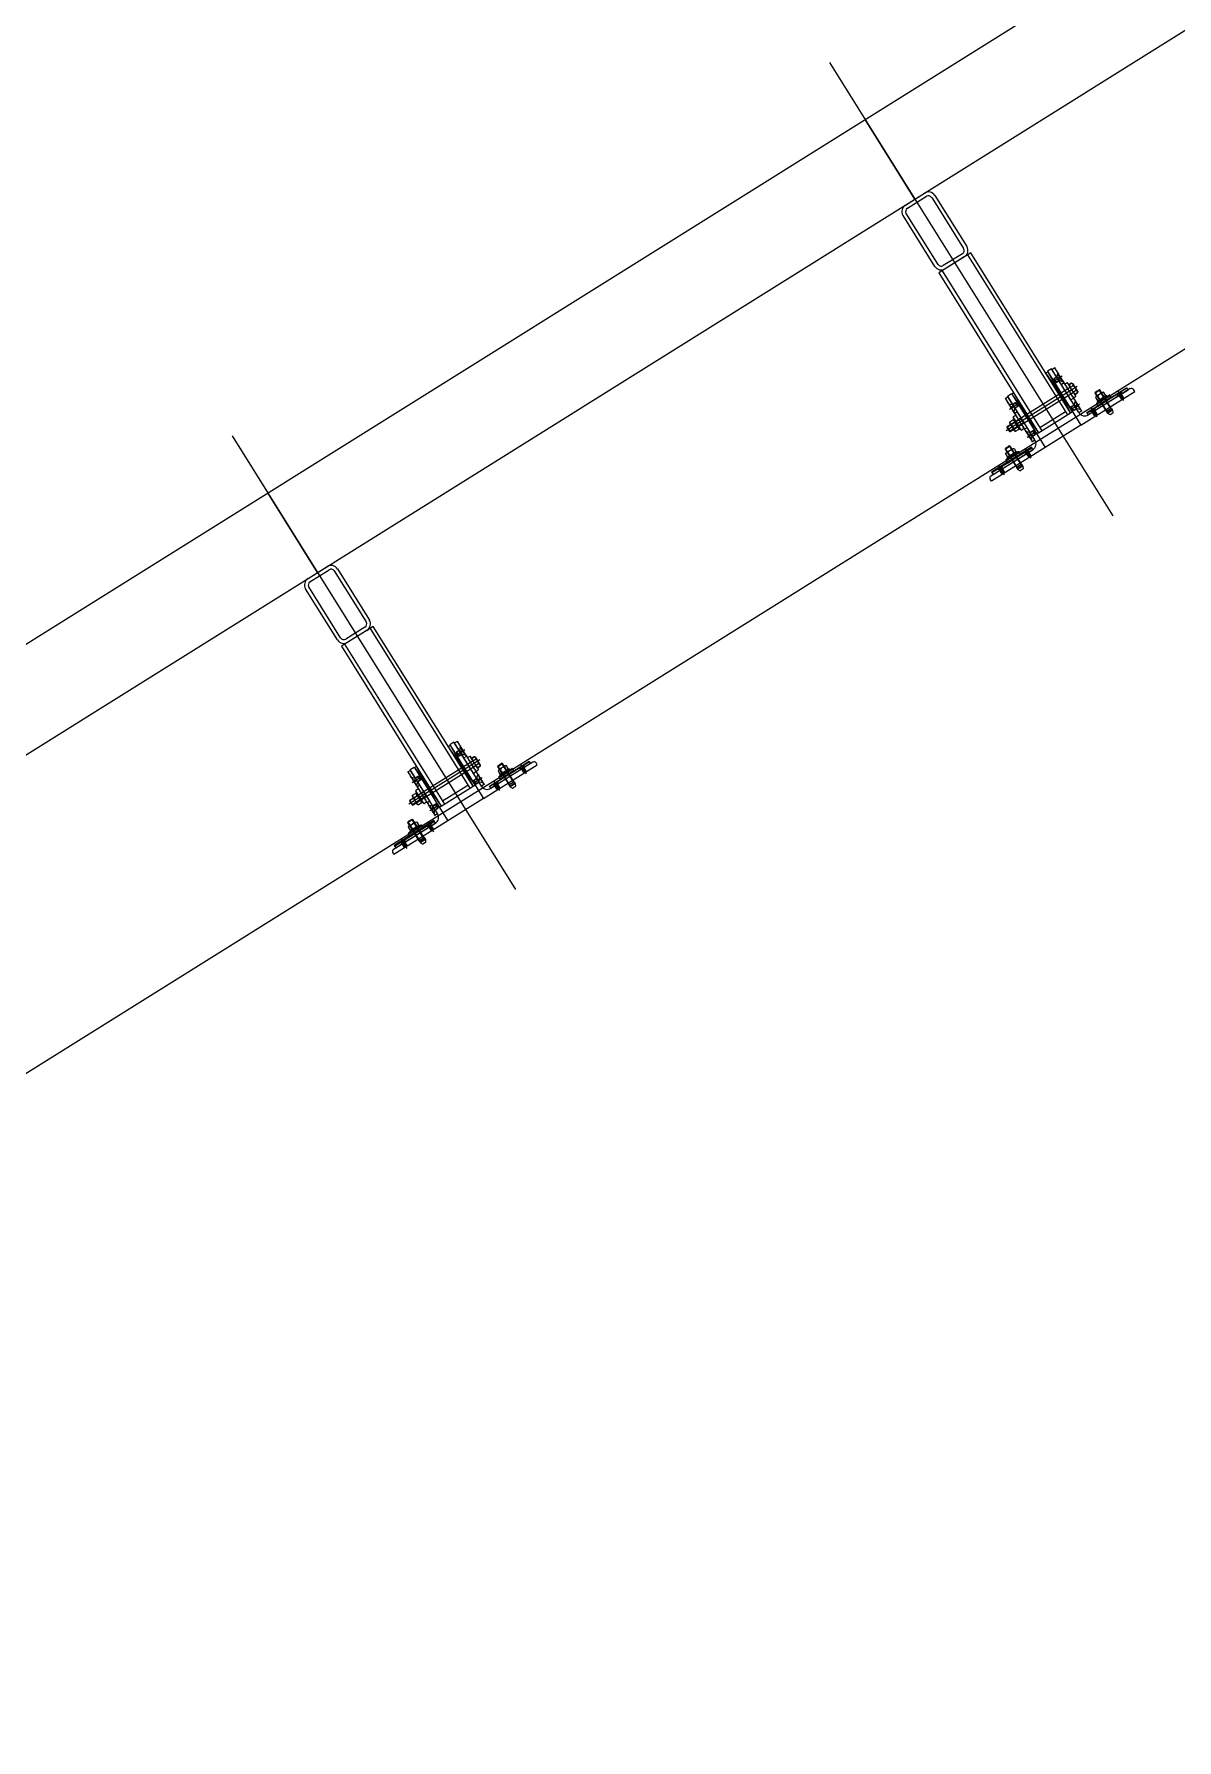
# Model space of a CAD drawing. Extents: x 809487 to 809680, y 818779 to 819225.
# Drawn here: x 809529.001 to 809531.434, y 819038.778 to 819042.408 of the extents above; entities that cross this region are included whole.
import ezdxf

# ---------------------------------------------------------------- set-up
doc = ezdxf.new("R2010")
doc.units = 0
for name, color, linetype in [('Default', 7, 'Continuous'), ('F-Glazing', 7, 'Continuous'), ('MAJ223__', 7, 'Continuous'), ('MAJ292_1', 7, 'Continuous'), ('MAJ292__', 7, 'Continuous'), ('MAJ314__scope', 7, 'Continuous'), ('MAJ318__', 7, 'Continuous'), ('MAJ322__', 7, 'Continuous'), ('MAJ325__', 7, 'Continuous'), ('MAJ520__', 7, 'Continuous'), ('WELDING', 7, 'Continuous')]:
    doc.layers.add(name, color=color, linetype=linetype)

# ---------------------------------------------------------------- blocks, each defined once
blk = doc.blocks.new('A$C62E2240C')
at = {"layer": 'MAJ223__'}
for p, q in [((-0.005, -0.01), (0.0181, -0.01)), ((0.005, -0.0058), (0.0135, -0.0058)), ((0.005, -0.0142), (0.0135, -0.0142)), ((0.0127, -0.005), (0.0127, -0.015))]:
    blk.add_line(p, q, dxfattribs=at)
blk.add_lwpolyline([(0, 0), (0.005, -0.005), (0.005, -0.015), (0, -0.02)], close=True, dxfattribs=at)
for points in [[(0, -0.0113), (0.0033, -0.0113), (0.0033, -0.0088), (0, -0.0088)], [(0.005, -0.005), (0.0127, -0.005), (0.0135, -0.0058), (0.0135, -0.0142), (0.0127, -0.015), (0.005, -0.015)]]:
    blk.add_lwpolyline(points, dxfattribs=at)
blk = doc.blocks.new('TM12NUT')
at = {"layer": 'Default'}
for p, q in [((0.0078, 0), (-0.0078, 0)), ((-0.0104, -0.0015), (-0.0104, -0.0085)), ((-0.0078, -0.01), (0.0078, -0.01)), ((-0.0052, -0.0085), (-0.0052, -0.0015)), ((0.0052, -0.0085), (0.0052, -0.0015)), ((0.0104, -0.0085), (0.0104, -0.0015))]:
    blk.add_line(p, q, dxfattribs=at)
for centre, radius, start, end in [((0, -0.0098), 0.00979, 57.7958, 122.2042), ((0.0078, -0.003), 0.00301, 30, 150), ((-0.0078, -0.003), 0.00301, 30, 150), ((-0.0078, -0.007), 0.00301, 210, 330), ((0, -0.0002), 0.00979, 237.7958, 302.2042), ((0.0078, -0.007), 0.00301, 210, 330)]:
    blk.add_arc(centre, radius, start, end, dxfattribs=at)
blk = doc.blocks.new('M12_WASH')
at = {"layer": 'Default'}
for p, q in [((0.0025, 0.0016), (0, 0.0009)), ((0, -0.0016), (0.0025, -0.0009))]:
    blk.add_line(p, q, dxfattribs=at)
blk.add_lwpolyline([(0, -0.012), (0.0025, -0.012), (0.0025, 0.012), (0, 0.012)], close=True, dxfattribs=at)
blk = doc.blocks.new('A$C392C4054')
at = {"layer": 'Default'}
for p, q in [((0.013, 0.05), (0, 0.05)), ((0.013, 0.047), (0, 0.047)), ((0.0016, 0.0468), (0.0016, 0)), ((0.0114, 0.0468), (0.0114, 0))]:
    blk.add_line(p, q, dxfattribs=at)
at = {"layer": 'MAJ292_1'}
for p, q in [((0.0005, 0.047), (0.0005, 0.0468)), ((0.0125, 0.047), (0.0125, 0.0468))]:
    blk.add_line(p, q, dxfattribs=at)
at = {"layer": 'MAJ318__'}
for p, q in [((0, 0.0517), (0.003, 0.057)), ((0, 0.0468), (0, 0.0517)), ((0.013, 0.0515), (0, 0.0515)), ((0.013, 0.0468), (0, 0.0468)), ((0.0005, 0.0468), (0.0005, 0.0011)), ((0.01, 0.057), (0.003, 0.057)), ((0.013, 0.0517), (0.01, 0.057)), ((0.0125, 0.0468), (0.0125, 0.0011)), ((0.013, 0.0468), (0.013, 0.0517)), ((0.0005, 0.0011), (0.0016, 0)), ((0.0125, 0.0011), (0.0005, 0.0011)), ((0.0054, 0), (0.0016, 0)), ((0.0065, 0.0011), (0.0054, 0)), ((0.0065, 0.0011), (0.0076, 0)), ((0.0114, 0), (0.0076, 0)), ((0.0114, 0), (0.0125, 0.0011))]:
    blk.add_line(p, q, dxfattribs=at)
blk = doc.blocks.new('M06MC13')
at = {"layer": 'Default'}
for p, q in [((-0.005, 0), (0.018, 0)), ((0.003, 0.0025), (0.013, 0.0025)), ((0.0125, -0.003), (0.0125, 0.003)), ((0.003, -0.0025), (0.013, -0.0025))]:
    blk.add_line(p, q, dxfattribs=at)
blk.add_lwpolyline([(0, -0.006), (0.003, -0.003), (0.003, 0.003), (0, 0.006)], close=True, dxfattribs=at)
for points in [[(0, 0.00075), (0.002, 0.00075), (0.002, -0.00075), (0, -0.00075)], [(0.003, -0.003), (0.0125, -0.003), (0.013, -0.0025), (0.013, 0.0025), (0.0125, 0.003), (0.003, 0.003)]]:
    blk.add_lwpolyline(points, dxfattribs=at)
blk = doc.blocks.new('M12HB160')
at = {"layer": 'Default'}
for p, q in [((-0.013, 0), (0.165, 0)), ((0.125, 0.005), (0.16, 0.005)), ((0.159, -0.006), (0.159, 0.006)), ((0.125, -0.005), (0.16, -0.005))]:
    blk.add_line(p, q, dxfattribs=at)
blk.add_lwpolyline([(-0.0065, -0.012), (-0.008, -0.0105), (-0.008, 0.0105), (-0.0065, 0.012), (0, 0.012), (0, -0.012)], close=True, dxfattribs=at)
for points in [[(-0.0064, 0.006), (0, 0.006), (0, 0.012), (-0.0064, 0.012)], [(0, -0.006), (0.159, -0.006), (0.16, -0.005), (0.16, 0.005), (0.159, 0.006), (0, 0.006)], [(0.124, -0.006), (0.125, -0.005), (0.125, 0.005), (0.124, 0.006)], [(-0.0064, -0.012), (0, -0.012), (0, -0.006), (-0.0064, -0.006)]]:
    blk.add_lwpolyline(points, dxfattribs=at)
for centre, radius, start, end in [((-0.0044, 0.009), 0.0036, 123.6264, 236.3736), ((0.004, 0), 0.012, 150, 210), ((-0.0044, -0.009), 0.0036, 123.6264, 236.3736)]:
    blk.add_arc(centre, radius, start, end, dxfattribs=at)
blk = doc.blocks.new('M12_NUT1')
at = {"layer": 'Default'}
blk.add_lwpolyline([(0.01, 0.0105), (0.01, -0.0105), (0.0085, -0.012), (0.0015, -0.012), (0, -0.0105), (0, 0.0105), (0.0015, 0.012), (0.0085, 0.012)], close=True, dxfattribs=at)
for points in [[(0.0016, 0.006), (0.0084, 0.006)], [(0.0016, 0.006), (0.0084, 0.006)], [(0.0084, -0.006), (0.0016, -0.006)], [(0.0084, -0.006), (0.0016, -0.006)]]:
    blk.add_lwpolyline(points, dxfattribs=at)
for centre, radius, start, end in [((0.0036, 0.009), 0.0036, 123.6264, 236.3736), ((0.012, 0), 0.012, 150, 210), ((0.0064, 0.009), 0.0036, 303.6264, 56.3736), ((-0.002, 0), 0.012, 330, 30), ((0.0036, -0.009), 0.0036, 123.6264, 236.3736), ((0.0064, -0.009), 0.0036, 303.6264, 56.3736)]:
    blk.add_arc(centre, radius, start, end, dxfattribs=at)

msp = doc.modelspace()

# ---------------------------------------------------------------- linework, layer by layer
at = {"layer": 'F-Glazing'}
for p, q in [((809530.6949, 819042.348), (809531.298, 819041.3828)), ((809531.1426, 819041.5711), (809531.1969, 819041.605)), ((809531.2301, 819041.5763), (809531.1538, 819041.5286)), ((809531.2301, 819041.5763), (809531.2301, 819041.5763)), ((809529.4228, 819041.5531), (809530.0259, 819040.588)), ((809529.8705, 819040.7762), (809529.9248, 819040.8101)), ((809529.9581, 819040.7814), (809529.8817, 819040.7337)), ((809529.9581, 819040.7814), (809529.9581, 819040.7814))]:
    msp.add_line(p, q, dxfattribs=at)
for points in [[(809531.2079, 819041.6024), (809531.2121, 819041.6051), (809531.155, 819041.6871), (809531.1593, 819041.6897)], [(809531.14, 819041.56), (809531.1358, 819041.5574), (809531.0872, 819041.6447), (809531.0829, 819041.642)], [(809529.9358, 819040.8076), (809529.9401, 819040.8102), (809529.8829, 819040.8922), (809529.8872, 819040.8948)], [(809529.868, 819040.7652), (809529.8637, 819040.7625), (809529.8151, 819040.8498), (809529.8109, 819040.8471)]]:
    msp.add_lwpolyline(points, close=True, dxfattribs=at)
at = {"layer": 'MAJ223__'}
for points in [[(809531.1951, 819041.6654), (809531.1946, 819041.6633), (809531.1967, 819041.6628), (809531.1962, 819041.6607), (809531.1983, 819041.6603), (809531.1978, 819041.6582), (809531.1999, 819041.6577), (809531.1994, 819041.6557), (809531.2015, 819041.6552), (809531.201, 819041.6531), (809531.2031, 819041.6526), (809531.2026, 819041.6506), (809531.2046, 819041.6501), (809531.2042, 819041.648), (809531.2062, 819041.6475), (809531.2058, 819041.6455), (809531.2078, 819041.645), (809531.2074, 819041.6429), (809531.2094, 819041.6425), (809531.2089, 819041.6404), (809531.211, 819041.6399), (809531.2105, 819041.6378), (809531.2126, 819041.6374), (809531.2121, 819041.6353), (809531.2142, 819041.6348), (809531.2137, 819041.6328), (809531.2086, 819041.6296), (809531.188, 819041.6627), (809531.193, 819041.6658)], [(809531.0891, 819041.5991), (809531.0912, 819041.5986), (809531.0907, 819041.5966), (809531.0928, 819041.5961), (809531.0923, 819041.594), (809531.0944, 819041.5936), (809531.0939, 819041.5915), (809531.0959, 819041.591), (809531.0955, 819041.5889), (809531.0975, 819041.5885), (809531.0971, 819041.5864), (809531.0991, 819041.5859), (809531.0986, 819041.5839), (809531.1007, 819041.5834), (809531.1002, 819041.5813), (809531.1023, 819041.5808), (809531.1018, 819041.5788), (809531.1039, 819041.5783), (809531.1034, 819041.5762), (809531.1055, 819041.5757), (809531.105, 819041.5737), (809531.1071, 819041.5732), (809531.1066, 819041.5711), (809531.1087, 819041.5707), (809531.1082, 819041.5686), (809531.1102, 819041.5681), (809531.1153, 819041.5713), (809531.0947, 819041.6044), (809531.0896, 819041.6012)], [(809529.923, 819040.8705), (809529.9226, 819040.8684), (809529.9246, 819040.8679), (809529.9242, 819040.8659), (809529.9262, 819040.8654), (809529.9257, 819040.8633), (809529.9278, 819040.8628), (809529.9273, 819040.8608), (809529.9294, 819040.8603), (809529.9289, 819040.8582), (809529.931, 819040.8578), (809529.9305, 819040.8557), (809529.9326, 819040.8552), (809529.9321, 819040.8531), (809529.9342, 819040.8527), (809529.9337, 819040.8506), (809529.9358, 819040.8501), (809529.9353, 819040.8481), (809529.9373, 819040.8476), (809529.9369, 819040.8455), (809529.9389, 819040.845), (809529.9385, 819040.843), (809529.9405, 819040.8425), (809529.94, 819040.8404), (809529.9421, 819040.8399), (809529.9416, 819040.8379), (809529.9366, 819040.8347), (809529.9159, 819040.8678), (809529.921, 819040.871)], [(809529.817, 819040.8042), (809529.8191, 819040.8038), (809529.8186, 819040.8017), (809529.8207, 819040.8012), (809529.8202, 819040.7992), (809529.8223, 819040.7987), (809529.8218, 819040.7966), (809529.8239, 819040.7961), (809529.8234, 819040.7941), (809529.8255, 819040.7936), (809529.825, 819040.7915), (809529.827, 819040.791), (809529.8266, 819040.789), (809529.8286, 819040.7885), (809529.8282, 819040.7864), (809529.8302, 819040.786), (809529.8298, 819040.7839), (809529.8318, 819040.7834), (809529.8313, 819040.7813), (809529.8334, 819040.7809), (809529.8329, 819040.7788), (809529.835, 819040.7783), (809529.8345, 819040.7763), (809529.8366, 819040.7758), (809529.8361, 819040.7737), (809529.8382, 819040.7732), (809529.8433, 819040.7764), (809529.8226, 819040.8095), (809529.8175, 819040.8063)]]:
    msp.add_lwpolyline(points, close=True, dxfattribs=at)
at = {"layer": 'MAJ292__'}
for p, q in [((809530.9885, 819041.9384), (809531.2011, 819041.5982)), ((809530.9342, 819041.9045), (809531.1468, 819041.5643)), ((809529.7164, 819041.1435), (809529.929, 819040.8033)), ((809529.6622, 819041.1096), (809529.8748, 819040.7694))]:
    msp.add_line(p, q, dxfattribs=at)
for points in [[(809530.8562, 819042.0444), (809530.8969, 819042.0699)], [(809530.8605, 819042.0376), (809530.9012, 819042.0631)], [(809530.9122, 819042.0605), (809530.98, 819041.952)], [(809530.919, 819042.0648), (809530.9868, 819041.9562)], [(809530.919, 819041.9138), (809530.8512, 819042.0224)], [(809530.9258, 819041.9181), (809530.8579, 819042.0266)], [(809530.9775, 819041.941), (809530.9368, 819041.9155)], [(809530.9817, 819041.9342), (809530.941, 819041.9087)], [(809531.1671, 819041.6961), (809531.1586, 819041.6908), (809531.2301, 819041.5763), (809531.3446, 819041.6478), (809531.342, 819041.6521)], [(809531.2254, 819041.6028), (809531.1671, 819041.6961)], [(809531.3351, 819041.6537), (809531.246, 819041.598)], [(809531.0738, 819041.6378), (809531.0823, 819041.6431), (809531.1538, 819041.5286), (809531.0393, 819041.4571), (809531.0367, 819041.4613)], [(809531.1321, 819041.5445), (809531.0738, 819041.6378)], [(809531.0383, 819041.4682), (809531.1273, 819041.5238)], [(809529.5842, 819041.2495), (809529.6249, 819041.275)], [(809529.5884, 819041.2428), (809529.6291, 819041.2682)], [(809529.6401, 819041.2657), (809529.708, 819041.1571)], [(809529.6469, 819041.2699), (809529.7148, 819041.1613)], [(809529.6469, 819041.1189), (809529.5791, 819041.2275)], [(809529.6537, 819041.1232), (809529.5859, 819041.2317)], [(809529.7054, 819041.1461), (809529.6647, 819041.1206)], [(809529.7097, 819041.1393), (809529.669, 819041.1139)], [(809529.895, 819040.9012), (809529.8865, 819040.8959), (809529.9581, 819040.7814), (809530.0725, 819040.8529), (809530.0699, 819040.8572)], [(809529.9533, 819040.8079), (809529.895, 819040.9012)], [(809529.8017, 819040.8429), (809529.8102, 819040.8482), (809529.8817, 819040.7337), (809529.7672, 819040.6622), (809529.7646, 819040.6664)], [(809530.063, 819040.8588), (809529.974, 819040.8031)], [(809529.86, 819040.7496), (809529.8017, 819040.8429)], [(809529.7662, 819040.6733), (809529.8552, 819040.7289)]]:
    msp.add_lwpolyline(points, dxfattribs=at)
for points in [[(809530.9953, 819041.9427), (809530.9275, 819041.9003), (809531.14, 819041.56), (809531.2079, 819041.6024)], [(809529.7232, 819041.1478), (809529.6554, 819041.1054), (809529.868, 819040.7652), (809529.9358, 819040.8076)]]:
    msp.add_lwpolyline(points, close=True, dxfattribs=at)
for centre, radius, start, end in [((809530.8647, 819042.0309), 0.016, 122, 212), ((809530.9054, 819042.0563), 0.016, 32, 122), ((809530.9054, 819042.0563), 0.008, 32, 122), ((809530.8647, 819042.0309), 0.008, 122, 212), ((809530.9733, 819041.9477), 0.008, 302, 32), ((809530.9733, 819041.9477), 0.016, 302, 32), ((809530.9326, 819041.9223), 0.016, 212, 302), ((809530.9326, 819041.9223), 0.008, 212, 302), ((809531.3377, 819041.6494), 0.005, 32, 122), ((809531.2381, 819041.6107), 0.015, 212, 302), ((809531.1194, 819041.5365), 0.015, 302, 32), ((809531.0409, 819041.4639), 0.005, 122, 212), ((809529.5927, 819041.236), 0.016, 122, 212), ((809529.6334, 819041.2614), 0.016, 32, 122), ((809529.6334, 819041.2614), 0.008, 32, 122), ((809529.5927, 819041.236), 0.008, 122, 212), ((809529.7012, 819041.1529), 0.008, 302, 32), ((809529.7012, 819041.1529), 0.016, 302, 32), ((809529.6605, 819041.1274), 0.016, 212, 302), ((809529.6605, 819041.1274), 0.008, 212, 302), ((809530.0657, 819040.8545), 0.005, 32, 122), ((809529.966, 819040.8159), 0.015, 212, 302), ((809529.8473, 819040.7417), 0.015, 302, 32), ((809529.7688, 819040.6691), 0.005, 122, 212)]:
    msp.add_arc(centre, radius, start, end, dxfattribs=at)
at = {"layer": 'MAJ314__scope'}
for p, q in [((809530.8766, 819042.0571), (809530.7706, 819042.2268)), ((809529.6045, 819041.2623), (809529.4985, 819041.4319))]:
    msp.add_line(p, q, dxfattribs=at)
for points in [[(809539.9295, 819047.9499), (809511.6743, 819030.2941)], [(809540.0355, 819047.7803), (809511.7803, 819030.1244)], [(809539.7694, 819046.9358), (809512.0836, 819029.6358)]]:
    msp.add_lwpolyline(points, dxfattribs=at)
at = {"layer": 'MAJ322__'}
for points in [[(809531.2254, 819041.6028), (809531.1681, 819041.6945), (809531.1744, 819041.6984), (809531.174, 819041.6964), (809531.176, 819041.6959), (809531.1756, 819041.6938), (809531.1776, 819041.6933), (809531.1771, 819041.6913), (809531.1792, 819041.6908), (809531.1787, 819041.6887), (809531.1808, 819041.6883), (809531.1803, 819041.6862), (809531.1824, 819041.6857), (809531.1819, 819041.6836), (809531.184, 819041.6832), (809531.1835, 819041.6811), (809531.1856, 819041.6806), (809531.1851, 819041.6786), (809531.1872, 819041.6781), (809531.1867, 819041.676), (809531.1888, 819041.6755), (809531.1883, 819041.6735), (809531.1903, 819041.673), (809531.1899, 819041.6709), (809531.1919, 819041.6704), (809531.1915, 819041.6684), (809531.1935, 819041.6679), (809531.193, 819041.6658), (809531.1951, 819041.6654), (809531.1946, 819041.6633), (809531.1967, 819041.6628), (809531.1962, 819041.6607), (809531.1983, 819041.6603), (809531.1978, 819041.6582), (809531.1999, 819041.6577), (809531.1994, 819041.6557), (809531.2015, 819041.6552), (809531.201, 819041.6531), (809531.2031, 819041.6526), (809531.2026, 819041.6506), (809531.2046, 819041.6501), (809531.2042, 819041.648), (809531.2062, 819041.6475), (809531.2058, 819041.6455), (809531.2078, 819041.645), (809531.2074, 819041.6429), (809531.2094, 819041.6425), (809531.2089, 819041.6404), (809531.211, 819041.6399), (809531.2105, 819041.6378), (809531.2126, 819041.6374), (809531.2121, 819041.6353), (809531.2142, 819041.6348), (809531.2137, 819041.6328), (809531.2158, 819041.6323), (809531.2153, 819041.6302), (809531.2174, 819041.6297), (809531.2169, 819041.6277), (809531.219, 819041.6272), (809531.2185, 819041.6251), (809531.2205, 819041.6247), (809531.2201, 819041.6226), (809531.2221, 819041.6221), (809531.2217, 819041.62), (809531.2237, 819041.6196), (809531.2232, 819041.6175), (809531.2253, 819041.617), (809531.2248, 819041.615), (809531.2269, 819041.6145), (809531.2264, 819041.6124), (809531.2285, 819041.6119), (809531.228, 819041.6099), (809531.2301, 819041.6094), (809531.2296, 819041.6073), (809531.2297, 819041.6072), (809531.2317, 819041.6068)], [(809531.3272, 819041.6558), (809531.3304, 819041.6507), (809531.2457, 819041.5978), (809531.2425, 819041.6029)], [(809531.1321, 819041.5445), (809531.0748, 819041.6362), (809531.0684, 819041.6322), (809531.0705, 819041.6317), (809531.07, 819041.6296), (809531.0721, 819041.6292), (809531.0716, 819041.6271), (809531.0737, 819041.6266), (809531.0732, 819041.6246), (809531.0753, 819041.6241), (809531.0748, 819041.622), (809531.0769, 819041.6215), (809531.0764, 819041.6195), (809531.0785, 819041.619), (809531.078, 819041.6169), (809531.08, 819041.6164), (809531.0796, 819041.6144), (809531.0816, 819041.6139), (809531.0812, 819041.6118), (809531.0832, 819041.6114), (809531.0827, 819041.6093), (809531.0848, 819041.6088), (809531.0843, 819041.6068), (809531.0864, 819041.6063), (809531.0859, 819041.6042), (809531.088, 819041.6037), (809531.0875, 819041.6017), (809531.0896, 819041.6012), (809531.0891, 819041.5991), (809531.0912, 819041.5986), (809531.0907, 819041.5966), (809531.0928, 819041.5961), (809531.0923, 819041.594), (809531.0944, 819041.5936), (809531.0939, 819041.5915), (809531.0959, 819041.591), (809531.0955, 819041.5889), (809531.0975, 819041.5885), (809531.0971, 819041.5864), (809531.0991, 819041.5859), (809531.0986, 819041.5839), (809531.1007, 819041.5834), (809531.1002, 819041.5813), (809531.1023, 819041.5808), (809531.1018, 819041.5788), (809531.1039, 819041.5783), (809531.1034, 819041.5762), (809531.1055, 819041.5757), (809531.105, 819041.5737), (809531.1071, 819041.5732), (809531.1066, 819041.5711), (809531.1087, 819041.5707), (809531.1082, 819041.5686), (809531.1102, 819041.5681), (809531.1098, 819041.566), (809531.1118, 819041.5656), (809531.1114, 819041.5635), (809531.1134, 819041.563), (809531.113, 819041.561), (809531.115, 819041.5605), (809531.1145, 819041.5584), (809531.1166, 819041.5579), (809531.1161, 819041.5559), (809531.1182, 819041.5554), (809531.1177, 819041.5533), (809531.1198, 819041.5528), (809531.1193, 819041.5508), (809531.1214, 819041.5503), (809531.1209, 819041.5482), (809531.123, 819041.5478), (809531.1225, 819041.5457), (809531.1246, 819041.5452), (809531.1241, 819041.5431), (809531.1261, 819041.5427), (809531.1262, 819041.5426), (809531.1257, 819041.5405)], [(809531.0398, 819041.4762), (809531.043, 819041.4711), (809531.1277, 819041.5241), (809531.1245, 819041.5291)], [(809529.9533, 819040.8079), (809529.896, 819040.8996), (809529.9024, 819040.9036), (809529.9019, 819040.9015), (809529.904, 819040.901), (809529.9035, 819040.8989), (809529.9056, 819040.8985), (809529.9051, 819040.8964), (809529.9071, 819040.8959), (809529.9067, 819040.8939), (809529.9087, 819040.8934), (809529.9083, 819040.8913), (809529.9103, 819040.8908), (809529.9098, 819040.8888), (809529.9119, 819040.8883), (809529.9114, 819040.8862), (809529.9135, 819040.8857), (809529.913, 819040.8837), (809529.9151, 819040.8832), (809529.9146, 819040.8811), (809529.9167, 819040.8807), (809529.9162, 819040.8786), (809529.9183, 819040.8781), (809529.9178, 819040.876), (809529.9199, 819040.8756), (809529.9194, 819040.8735), (809529.9214, 819040.873), (809529.921, 819040.871), (809529.923, 819040.8705), (809529.9226, 819040.8684), (809529.9246, 819040.8679), (809529.9242, 819040.8659), (809529.9262, 819040.8654), (809529.9257, 819040.8633), (809529.9278, 819040.8628), (809529.9273, 819040.8608), (809529.9294, 819040.8603), (809529.9289, 819040.8582), (809529.931, 819040.8578), (809529.9305, 819040.8557), (809529.9326, 819040.8552), (809529.9321, 819040.8531), (809529.9342, 819040.8527), (809529.9337, 819040.8506), (809529.9358, 819040.8501), (809529.9353, 819040.8481), (809529.9373, 819040.8476), (809529.9369, 819040.8455), (809529.9389, 819040.845), (809529.9385, 819040.843), (809529.9405, 819040.8425), (809529.94, 819040.8404), (809529.9421, 819040.8399), (809529.9416, 819040.8379), (809529.9437, 819040.8374), (809529.9432, 819040.8353), (809529.9453, 819040.8349), (809529.9448, 819040.8328), (809529.9469, 819040.8323), (809529.9464, 819040.8302), (809529.9485, 819040.8298), (809529.948, 819040.8277), (809529.9501, 819040.8272), (809529.9496, 819040.8252), (809529.9517, 819040.8247), (809529.9512, 819040.8226), (809529.9532, 819040.8221), (809529.9528, 819040.8201), (809529.9548, 819040.8196), (809529.9544, 819040.8175), (809529.9564, 819040.8171), (809529.9559, 819040.815), (809529.958, 819040.8145), (809529.9575, 819040.8124), (809529.9576, 819040.8124), (809529.9597, 819040.8119)], [(809530.0551, 819040.8609), (809530.0583, 819040.8558), (809529.9736, 819040.8029), (809529.9704, 819040.808)], [(809529.86, 819040.7496), (809529.8027, 819040.8413), (809529.7964, 819040.8373), (809529.7984, 819040.8368), (809529.798, 819040.8348), (809529.8, 819040.8343), (809529.7995, 819040.8322), (809529.8016, 819040.8317), (809529.8011, 819040.8297), (809529.8032, 819040.8292), (809529.8027, 819040.8271), (809529.8048, 819040.8267), (809529.8043, 819040.8246), (809529.8064, 819040.8241), (809529.8059, 819040.822), (809529.808, 819040.8216), (809529.8075, 819040.8195), (809529.8096, 819040.819), (809529.8091, 819040.817), (809529.8112, 819040.8165), (809529.8107, 819040.8144), (809529.8127, 819040.8139), (809529.8123, 819040.8119), (809529.8143, 819040.8114), (809529.8139, 819040.8093), (809529.8159, 819040.8089), (809529.8154, 819040.8068), (809529.8175, 819040.8063), (809529.817, 819040.8042), (809529.8191, 819040.8038), (809529.8186, 819040.8017), (809529.8207, 819040.8012), (809529.8202, 819040.7992), (809529.8223, 819040.7987), (809529.8218, 819040.7966), (809529.8239, 819040.7961), (809529.8234, 819040.7941), (809529.8255, 819040.7936), (809529.825, 819040.7915), (809529.827, 819040.791), (809529.8266, 819040.789), (809529.8286, 819040.7885), (809529.8282, 819040.7864), (809529.8302, 819040.786), (809529.8298, 819040.7839), (809529.8318, 819040.7834), (809529.8313, 819040.7813), (809529.8334, 819040.7809), (809529.8329, 819040.7788), (809529.835, 819040.7783), (809529.8345, 819040.7763), (809529.8366, 819040.7758), (809529.8361, 819040.7737), (809529.8382, 819040.7732), (809529.8377, 819040.7712), (809529.8398, 819040.7707), (809529.8393, 819040.7686), (809529.8414, 819040.7681), (809529.8409, 819040.7661), (809529.8429, 819040.7656), (809529.8425, 819040.7635), (809529.8445, 819040.7631), (809529.8441, 819040.761), (809529.8461, 819040.7605), (809529.8456, 819040.7584), (809529.8477, 819040.758), (809529.8472, 819040.7559), (809529.8493, 819040.7554), (809529.8488, 819040.7534), (809529.8509, 819040.7529), (809529.8504, 819040.7508), (809529.8525, 819040.7503), (809529.852, 819040.7483), (809529.8541, 819040.7478), (809529.8541, 819040.7477), (809529.8536, 819040.7456)], [(809529.7677, 819040.6813), (809529.7709, 819040.6763), (809529.8556, 819040.7292), (809529.8524, 819040.7343)]]:
    msp.add_lwpolyline(points, close=True, dxfattribs=at)
for points in [[(809531.2007, 819041.6659), (809531.1964, 819041.6632), (809531.1967, 819041.6628), (809531.1962, 819041.6607), (809531.1983, 819041.6603), (809531.1978, 819041.6582), (809531.1999, 819041.6577), (809531.1994, 819041.6557), (809531.2015, 819041.6552), (809531.201, 819041.6531), (809531.2031, 819041.6526)], [(809531.219, 819041.6384), (809531.2122, 819041.6494), (809531.2095, 819041.6508), (809531.2094, 819041.6538), (809531.2021, 819041.6656)], [(809531.2031, 819041.6526), (809531.2026, 819041.6506), (809531.2046, 819041.6501), (809531.2042, 819041.648), (809531.2062, 819041.6475), (809531.2058, 819041.6455), (809531.2078, 819041.645), (809531.2074, 819041.6429), (809531.2094, 819041.6425), (809531.2089, 819041.6404), (809531.211, 819041.6399), (809531.2105, 819041.6378), (809531.2126, 819041.6374), (809531.2121, 819041.6353), (809531.2142, 819041.6348), (809531.2145, 819041.6344), (809531.2187, 819041.6371)], [(809531.2918, 819041.6396), (809531.2952, 819041.634), (809531.2664, 819041.616), (809531.2629, 819041.6215)], [(809531.2633, 819041.6229), (809531.2742, 819041.6298), (809531.2772, 819041.6299), (809531.2786, 819041.6325), (809531.2904, 819041.6399)], [(809531.1028, 819041.5658), (809531.096, 819041.5768), (809531.0959, 819041.5798), (809531.0932, 819041.5812), (809531.0859, 819041.593)], [(809531.0862, 819041.5943), (809531.0904, 819041.597), (809531.0907, 819041.5966), (809531.0928, 819041.5961), (809531.0923, 819041.594), (809531.0944, 819041.5936), (809531.0939, 819041.5915), (809531.0959, 819041.591), (809531.0955, 819041.5889), (809531.0975, 819041.5885), (809531.0971, 819041.5864)], [(809531.0971, 819041.5864), (809531.0991, 819041.5859), (809531.0986, 819041.5839), (809531.1007, 819041.5834), (809531.1002, 819041.5813), (809531.1023, 819041.5808), (809531.1018, 819041.5788), (809531.1039, 819041.5783), (809531.1034, 819041.5762), (809531.1055, 819041.5757), (809531.105, 819041.5737), (809531.1071, 819041.5732), (809531.1066, 819041.5711), (809531.1087, 819041.5707), (809531.1082, 819041.5686), (809531.1084, 819041.5682), (809531.1042, 819041.5655)], [(809531.0699, 819041.5009), (809531.0734, 819041.4954), (809531.1022, 819041.5134), (809531.0988, 819041.519)], [(809531.0974, 819041.5193), (809531.0864, 819041.5124), (809531.085, 819041.5098), (809531.082, 819041.5097), (809531.0702, 819041.5023)], [(809529.9286, 819040.871), (809529.9244, 819040.8684), (809529.9246, 819040.8679), (809529.9242, 819040.8659), (809529.9262, 819040.8654), (809529.9257, 819040.8633), (809529.9278, 819040.8628), (809529.9273, 819040.8608), (809529.9294, 819040.8603), (809529.9289, 819040.8582), (809529.931, 819040.8578)], [(809529.9469, 819040.8436), (809529.9401, 819040.8545), (809529.9375, 819040.8559), (809529.9373, 819040.8589), (809529.93, 819040.8707)], [(809529.931, 819040.8578), (809529.9305, 819040.8557), (809529.9326, 819040.8552), (809529.9321, 819040.8531), (809529.9342, 819040.8527), (809529.9337, 819040.8506), (809529.9358, 819040.8501), (809529.9353, 819040.8481), (809529.9373, 819040.8476), (809529.9369, 819040.8455), (809529.9389, 819040.845), (809529.9385, 819040.843), (809529.9405, 819040.8425), (809529.94, 819040.8404), (809529.9421, 819040.8399), (809529.9424, 819040.8395), (809529.9466, 819040.8422)], [(809530.0197, 819040.8447), (809530.0231, 819040.8392), (809529.9943, 819040.8212), (809529.9909, 819040.8267)], [(809529.9912, 819040.828), (809530.0021, 819040.8349), (809530.0051, 819040.835), (809530.0065, 819040.8376), (809530.0183, 819040.845)], [(809529.8308, 819040.771), (809529.8239, 819040.7819), (809529.8238, 819040.7849), (809529.8212, 819040.7863), (809529.8138, 819040.7981)], [(809529.8141, 819040.7995), (809529.8184, 819040.8021), (809529.8186, 819040.8017), (809529.8207, 819040.8012), (809529.8202, 819040.7992), (809529.8223, 819040.7987), (809529.8218, 819040.7966), (809529.8239, 819040.7961), (809529.8234, 819040.7941), (809529.8255, 819040.7936), (809529.825, 819040.7915)], [(809529.825, 819040.7915), (809529.827, 819040.791), (809529.8266, 819040.789), (809529.8286, 819040.7885), (809529.8282, 819040.7864), (809529.8302, 819040.786), (809529.8298, 819040.7839), (809529.8318, 819040.7834), (809529.8313, 819040.7813), (809529.8334, 819040.7809), (809529.8329, 819040.7788), (809529.835, 819040.7783), (809529.8345, 819040.7763), (809529.8366, 819040.7758), (809529.8361, 819040.7737), (809529.8364, 819040.7733), (809529.8321, 819040.7706)], [(809529.7978, 819040.7061), (809529.8013, 819040.7005), (809529.8301, 819040.7186), (809529.8267, 819040.7241)], [(809529.8253, 819040.7244), (809529.8144, 819040.7176), (809529.813, 819040.7149), (809529.81, 819040.7148), (809529.7982, 819040.7074)]]:
    msp.add_lwpolyline(points, dxfattribs=at)
for centre, start, end in [((809531.2012, 819041.665), 32, 122), ((809531.2182, 819041.6379), 302, 32), ((809531.2638, 819041.6221), 122, 212), ((809531.2909, 819041.639), 32, 122), ((809531.0867, 819041.5935), 122, 212), ((809531.1037, 819041.5664), 212, 302), ((809531.0708, 819041.5015), 122, 212), ((809531.0979, 819041.5184), 32, 122), ((809529.9291, 819040.8702), 32, 122), ((809529.9461, 819040.843), 302, 32), ((809529.9917, 819040.8272), 122, 212), ((809530.0188, 819040.8442), 32, 122), ((809529.8146, 819040.7986), 122, 212), ((809529.8316, 819040.7715), 212, 302), ((809529.7987, 819040.7066), 122, 212), ((809529.8258, 819040.7235), 32, 122)]:
    msp.add_arc(centre, 0.001, start, end, dxfattribs=at)
at = {"layer": 'MAJ325__'}
for p, q in [((809531.328, 819041.6545), (809531.2433, 819041.6016)), ((809531.2944, 819041.6353), (809531.2656, 819041.6173)), ((809531.0406, 819041.475), (809531.1253, 819041.5279)), ((809531.0726, 819041.4967), (809531.1014, 819041.5147)), ((809530.0559, 819040.8596), (809529.9712, 819040.8067)), ((809530.0223, 819040.8404), (809529.9935, 819040.8224)), ((809529.7685, 819040.6801), (809529.8532, 819040.733)), ((809529.8005, 819040.7018), (809529.8293, 819040.7198))]:
    msp.add_line(p, q, dxfattribs=at)

# ---------------------------------------------------------------- block references
at = {"layer": 'MAJ223__'}
for name, p, yscale, rotation in [('A$C62E2240C', (809531.1804, 819041.6861), -1.0000000000000002, -148.0000014005192), ('M06MC13', (809531.2546, 819041.6087), -1.0000000000000002, -58.00000140051922), ('A$C62E2240C', (809531.1248, 819041.5448), -1.0000000000000004, 31.999998599480797), ('M06MC13', (809531.0573, 819041.4854), -1.0000000000000002, -58.00000140051922), ('A$C62E2240C', (809529.9083, 819040.8912), -1.0000000000000002, -148.0000014005192), ('M06MC13', (809529.9825, 819040.8138), -1.0000000000000002, -58.00000140051922), ('A$C62E2240C', (809529.8528, 819040.7499), -1.0000000000000004, 31.999998599480797), ('M06MC13', (809529.7852, 819040.6905), -1.0000000000000002, -58.00000140051922)]:
    msp.add_blockref(name, p, dxfattribs=dict(at, yscale=yscale, rotation=rotation))
for name, p, rotation in [('M06MC13', (809531.3113, 819041.6441), -58.00000140051922), ('A$C62E2240C', (809531.0769, 819041.6215), 31.999998599480794), ('A$C62E2240C', (809531.2283, 819041.6094), -148.0000014005192), ('M06MC13', (809531.114, 819041.5208), -58.00000140051922), ('M06MC13', (809530.0392, 819040.8492), -58.00000140051922), ('A$C62E2240C', (809529.8048, 819040.8266), 31.999998599480794), ('A$C62E2240C', (809529.9562, 819040.8145), -148.0000014005192), ('M06MC13', (809529.8419, 819040.7259), -58.00000140051922)]:
    msp.add_blockref(name, p, dxfattribs=dict(at, rotation=rotation))
at = {"layer": 'MAJ292__', "rotation": -148.0000014005192}
for name, p in [('M12_NUT1', (809531.0925, 819041.5777)), ('M12_WASH', (809531.0946, 819041.579)), ('M12_NUT1', (809529.8204, 819040.7828)), ('M12_WASH', (809529.8225, 819040.7841))]:
    msp.add_blockref(name, p, dxfattribs=at)
at = {"layer": 'MAJ520__'}
for name, p, rotation in [('M12HB160', (809531.2108, 819041.6516), -148.0000014005192), ('TM12NUT', (809531.2746, 819041.6329), -148.0000014005192), ('M12_WASH', (809531.2759, 819041.6308), 121.99999859948078), ('M12HB160', (809529.9387, 819040.8567), -148.0000014005192), ('TM12NUT', (809530.0025, 819040.8381), -148.0000014005192), ('M12_WASH', (809530.0038, 819040.8359), 121.99999859948078)]:
    msp.add_blockref(name, p, dxfattribs=dict(at, rotation=rotation))
for name, p, yscale, rotation in [('TM12NUT', (809531.0834, 819041.5135), -1.0000000000000004, 31.999998599480797), ('M12_WASH', (809531.0847, 819041.5114), -1.0000000000000002, 121.9999985994808), ('TM12NUT', (809529.8113, 819040.7186), -1.0000000000000004, 31.999998599480797), ('M12_WASH', (809529.8127, 819040.7165), -1.0000000000000002, 121.9999985994808)]:
    msp.add_blockref(name, p, dxfattribs=dict(at, yscale=yscale, rotation=rotation))
at = {"layer": 'WELDING', "rotation": -148.0000014005192}
for p in [(809531.2702, 819041.6521), (809529.9982, 819040.8573)]:
    msp.add_blockref('A$C392C4054', p, dxfattribs=at)
at = {"layer": 'WELDING', "yscale": -1.0000000000000004, "rotation": 31.999998599480797}
for p in [(809531.0681, 819041.5258), (809529.796, 819040.7309)]:
    msp.add_blockref('A$C392C4054', p, dxfattribs=at)

doc.saveas('drawing.dxf')
